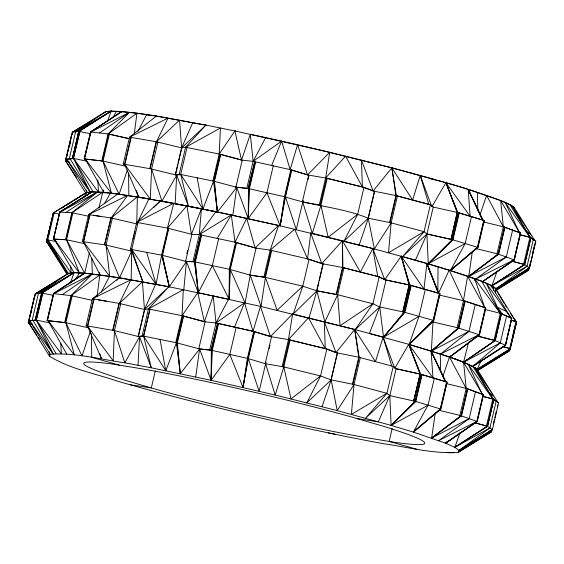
<?xml version="1.0" encoding="UTF-8"?>
<svg xmlns="http://www.w3.org/2000/svg" width="564" height="564" viewBox="0 0 564 564"><rect width="100%" height="100%" fill="white"/><g stroke="black" fill="none" stroke-linecap="round" stroke-linejoin="round"><path stroke-width="0.85" d="M236.133 327.465L229.816 354.403L211.126 380.298L151.279 367.806L143.63 336.123L149.946 309.192L143.559 336.137L142.128 335.848L138.145 336.546L144.462 309.615L148.445 308.91L183.293 289.677L182.059 315.72L204.401 321.741L216.005 322.982L253.017 331.301L270.389 336.574L292.624 313.922L354.721 329.475L359.197 357.336L360.333 357.569L354.016 384.507L337.223 410.592L275.197 395.04L211.126 380.298L211.303 350.237L217.619 323.306L254.653 331.639L271.503 336.757L265.186 363.695L283.798 366.91L320.549 375.927L331.16 379.91L337.223 410.592L391.134 425.397L413.341 432.087L445.567 443.191L454.788 447.33L459.068 450.382L492.351 429.712L498.618 402.71L493.697 399.234L482.728 396.309M30.576 321.339L28.891 320.838L35.208 293.9L68.427 273.392L74.088 272.673L84.628 273.18L119.215 277.784L168.819 286.745L229.139 299.329L229.315 269.268L235.632 242.337L256.084 248.104L249.767 275.035L264.791 277.291L271.108 250.36L271.714 250.444L265.397 277.382L261.033 306.506L197.774 292.61L182.059 315.72L175.742 342.651M495.375 292.913L495.396 288.514L490.983 285.433L481.642 281.267L449.191 270.121L401.223 256.141L384.704 279.723L410.43 285.208L440.131 293.604L433.815 320.535L409.147 344.428L354.721 329.475L335.968 352.648L325.266 348.651L288.479 339.634L270.389 336.574L260.448 306.365L355.235 329.623L379.727 306.943L386.044 280.012L379.219 276.825L342.919 267.59L342.433 240.75L310.75 232.981L307.549 258.918L321.762 263.614L342.468 267.477L377.774 276.515L372.839 248.534L342.433 240.75L321.762 263.614L310.75 232.981M437.847 291.221L438.045 266.737M131.165 279.822L131.722 249.499L156.052 284.334L161.642 255.154L167.959 228.223L168.784 228.385L162.467 255.316L169.292 286.836L119.526 277.819L99.997 274.901L84.713 273.159L74.046 272.616L68.258 273.307L47.778 239.904L46.897 242.104L67.038 274.464M48.06 242.562L46.382 242.09L53.333 212.966L86.553 192.458C103.529 190.392 120.541 194.925 137.341 196.843L136.756 224.007L136.735 222.35L160.543 200.826L215.899 211.669L280.153 225.826L285.469 196.921L291.785 169.99L253.137 161.332L241.533 160.091L219.192 154.071L220.425 128.028L185.577 147.26L181.594 147.965L178.041 163.116M116.818 280.266L119.215 277.784L92.411 298.8L86.095 325.731L114.45 330.61L139.548 336.8L143.63 336.123L176.433 342.771L199.6 348.975L211.126 380.298L211.775 350.343L218.092 323.412M218.649 238.699L212.332 265.63L229.139 299.329L229.788 269.373L236.104 242.442M211.126 380.298L212.233 350.441L218.55 323.51M229.139 299.329L230.246 269.472L236.563 242.541M98.242 299.794L120.767 303.672L114.45 330.61L113.16 360.798L87.413 325.95L93.73 299.019L106.561 301.225M130.862 137.369L124.545 164.3L150.158 168.707L156.475 141.768L167.952 118.123L129.544 137.151L157.899 142.022L151.582 168.953L150.285 199.148L124.545 164.3L123.227 164.082L129.544 137.151L156.348 116.135L205.952 125.095L235.681 131.151M395.16 367.643L408.766 344.329C430.966 351.619 454.415 356.716 475.071 367.911L497.934 402.59L477.278 369.455C463.573 360.1 446.737 356.779 431.354 351.118L433.081 320.239M138.039 222.597L131.722 249.528M138.039 365.303L139.548 336.8L124.799 362.8C100.131 359.409 75.28 352.38 50.245 354.277L49.484 356.173C69.999 369.039 94.745 373.333 117.425 381.158C155.826 392.184 194.524 402.139 233.355 411.516C283.234 423.402 333.317 434.491 383.753 443.755C408.421 447.146 433.272 454.175 458.306 452.279L491.512 431.798L492.301 428.436M88.047 122.924L72.34 132.251L66.023 159.189L73.292 158.498L79.834 131.532L73.517 158.47L98.496 192.211L119.117 194.227L161.931 201.151L176.68 175.15L175.171 203.653L217.422 212.043L236.732 187.326L248.435 188.587L285.469 196.921C312.519 206.043 341.749 207.284 368.292 218.261L374.355 248.943L278.574 225.424L255.154 247.97L235.054 242.245L231.296 214.969L202.913 209.096L180.762 174.473L176.68 175.15L150.158 168.707M337.328 352.923L331.012 379.854L354.016 384.507L351.386 414.392L386.904 393.327L393.221 366.396L358.774 357.223L335.968 352.648L324.307 321.691L325.266 348.651L308.466 317.807L288.479 339.634L282.162 366.565L283.065 366.783L289.381 339.852L326.873 348.996L337.476 352.972L331.16 379.91L322.037 406.7M397.465 195.919L391.148 222.858L388.511 252.742L424.029 231.677L430.346 204.746L396.33 195.687L391.853 167.825L329.757 152.273L234.906 130.961L219.192 154.071L212.875 181.002M183.793 289.776L186.451 261.499L162.467 255.316L130.418 249.281L136.735 222.35L173.74 203.315L167.388 228.138L191.887 234.335L185.57 261.266M386.044 280.012L409.055 284.898L438.848 293.315L426.885 263.388L423.973 289.106L401.223 256.141L409.055 284.898L402.738 311.836L403.542 312.054M97.093 296.241L99.8 274.894L71.008 295.621L64.691 322.552L47.08 320.556L53.397 293.625L84.628 273.18L53.397 293.625M134.331 133.738L136.925 113.244L121.761 111.531L111.221 111.023L105.56 111.742L72.34 132.251M195.708 376.992L199.6 348.975L211.303 350.237L247.384 358.351L265.63 363.829L275.197 395.04L283.798 366.91L290.115 339.979M291.313 169.884L284.996 196.815L280.153 225.826L232.84 215.342L236.732 187.326L213.559 181.122L179.26 174.198L175.277 174.896L177.646 164.794M446.237 383.569L467.366 388.723L483.538 394.673L477.222 421.604L469.17 418.636L431.643 438.066L435.267 412.954M519.86 234.659L530.83 237.585L535.8 241.131L529.483 268.062L496.2 288.733L491.921 285.68L482.699 281.542L468.776 276.416L472.272 252.171M288.479 339.634L292.624 313.922M291.785 169.99L308.635 175.108L302.318 202.046L319.294 204.915L325.611 177.984L329.757 152.273L307.521 174.925L290.15 169.651L281.64 141.134L253.137 161.332L246.821 188.27L235.216 187.029M254.653 331.639L248.336 358.57L243.021 387.475L229.816 354.403M89.45 252.75L84.713 273.159L66.538 239.77L72.855 212.839L72.326 212.811L66.009 239.742L53.34 239.066L59.657 212.134L92.207 191.739L59.657 212.134M66.615 162.206L65.332 161.311L71.649 134.373L72.284 134.422M46.389 242.062L53.333 212.966L59.234 214.031M46.706 240.969L53.425 212.924L86.553 192.458L84.269 197.203M66.115 159.147L72.439 132.216L78.911 131.419L90.79 133.774M48.673 234.532L49.068 232.847M66.559 158.829L65.967 161.353L85.7 193.05M69.52 146.203L70.704 141.155M30.118 324.3L28.2 322.961L34.517 296.022L35.151 296.072M66.679 158.914L65.967 161.353L76.415 177.258M47.75 239.982L54.066 213.044M28.891 320.838L35.306 293.865L41.778 293.068L53.658 295.423M49.23 351.781L49.484 356.173L28.834 323.003L29.624 319.633M31.203 312.9L31.796 310.376M29.152 322.248L29.547 320.563M69.273 158.759L75.59 131.828L105.56 111.742L105.249 112.708M28.976 320.824L32.141 320.408L38.458 293.477L68.427 273.392L35.292 293.893L52.41 283.685M53.495 239.073L59.812 212.142L92.207 191.739M72.354 158.357L78.671 131.419L111.221 111.023L107.717 120.759M53.58 239.066L59.897 212.127L97.48 191.986L71.896 212.72L65.579 239.651M72.509 158.364L78.826 131.426L111.221 111.023L75.59 131.828M72.594 158.35L78.911 131.419L111.221 111.023M32.141 320.408L35.222 320.007L41.539 293.068L74.088 272.673L70.296 283.22M35.222 320.007L41.778 293.068L74.088 272.673L38.458 293.477M85.813 159.485L84.212 158.907L90.529 131.976L121.761 111.531L90.529 131.976M84.212 158.907L90.748 131.997L121.761 111.531M84.593 158.942L90.91 132.011L129.346 112.391L108.14 133.964L101.823 160.902L84.431 158.935M47.298 320.585L53.615 293.647L84.628 273.18M47.461 320.592L53.777 293.661L92.214 274.041L71.008 295.621L53.777 293.661M84.572 242.52L82.302 241.54L88.618 214.609L117.918 193.96M99.264 272.419L99.997 274.901L83.387 241.695L89.704 214.764L100.462 216.372M83.676 241.737L89.993 214.806M126.209 166.338L103.022 161.085L85.277 159.062L111.475 193.353L103.022 161.085L109.338 134.154L129.093 138.624M89.077 327.987L65.889 322.735L48.144 320.712L74.342 355.003L65.889 322.735L72.206 295.804L71.452 295.719L65.135 322.65L64.691 322.552M82.302 241.54L104.559 244.846L110.875 217.916M104.559 244.846L111.164 217.958L127.633 195.398L88.618 214.609L89.704 214.764M124.891 164.357L131.208 137.426M83.387 241.695L109.761 276.36L106.06 245.079L112.377 218.148L93.483 215.328M87.758 326.006L94.075 299.075M130.439 250.846L131.031 248.322M133.203 239.066L133.992 235.696M134.387 234.011L134.979 231.487M149.812 168.643L156.129 141.712M112.687 330.292L119.004 303.361M113.026 330.356L119.342 303.425L130.82 279.772L92.411 298.8L93.73 299.019M175.496 174.854L181.812 147.923L156.475 141.768L179.549 120.118L181.594 147.965L205.952 125.095L185.577 147.26L179.26 174.198M138.363 336.511L144.68 309.573L119.342 303.425L142.417 281.767L144.462 309.615L168.819 286.745L148.445 308.91L142.128 335.848M180.691 174.487L187.008 147.556M168.389 228.307L162.072 255.238L169.292 286.836L186.451 261.499L195.327 261.985L230.246 269.472L250.275 275.183L265.397 277.382L302.755 286.167L316.876 290.841L337.646 294.725L372.903 303.763L379.727 306.943L404.113 312.139L433.815 320.535L409.147 344.428L431.354 351.118L468.952 331.385L479.541 334.854L485.858 307.916L464.616 300.979L439.842 295.183M155.333 370.851L151.328 387.933L130.213 384.775M186.867 253.68L187.657 250.31M185.091 261.252L192.98 261.527L199.296 234.596L201.418 208.736L137.341 196.843L111.164 217.958L136.756 223.915M197.16 177.794L202.913 209.096L213.559 181.122L219.882 154.183L242.231 160.169L235.914 187.1M220.334 154.282L214.017 181.213L217.422 212.043L213.559 181.122M143.63 336.123L165.788 370.745L176.433 342.771L182.75 315.833L205.099 321.818L198.782 348.749L210.95 350.202L217.619 323.306M220.764 154.374L214.447 181.305L217.422 212.043M183.201 315.932L176.885 342.87L180.29 373.692L199.6 348.975M183.631 316.023L177.315 342.954L180.29 373.692L176.433 342.771M209.688 349.92L216.005 322.982L228.568 299.202M235.054 242.245L246.694 218.261L248.259 218.649L266.941 192.754L273.265 165.816M263.874 277.079L270.191 250.141L278.574 225.424M290.834 169.771L284.517 196.702L280.153 225.826L266.941 192.754M253.701 331.421L247.384 358.351L243.021 387.475L247.864 358.464L254.181 331.533M285.469 196.921L296.241 229.611L303.157 200.495M308.092 179.451L308.882 176.088M266.025 362.144L259.109 391.261L248.336 358.57M269.183 348.679L269.973 345.309M302.762 202.18L312.329 233.39L320.923 205.261L327.247 178.33L363.999 187.347L374.609 191.323L368.292 218.261L359.169 245.051M318.85 282.423L316.876 290.841L293.209 314.07L302.755 286.167L309.072 259.228L270.191 250.141L255.154 247.97L246.694 218.261M322.996 263.839L316.679 290.777L336.602 294.528L342.919 267.59M319.245 280.738L323.193 263.91L309.072 259.228M336.151 294.408L342.468 267.477L342.433 240.75L360.347 272.052L372.839 248.534L428.266 263.748L468.776 276.416L506.303 256.987L514.354 259.955L520.671 233.024L504.498 227.073L483.369 221.92M309.037 317.955L316.876 290.841L324.871 321.84L337.646 294.725L343.962 267.794M368.292 218.261L343.991 241.159L357.682 214.278L363.999 187.347M331.16 379.91L306.858 402.809L320.549 375.927L326.873 348.996M374.461 191.274L368.144 218.205L391.148 222.858L424.029 231.677L426.92 233.989L452.229 239.651L478.018 247.42L484.335 220.489L458.87 212.818L452.554 239.749L428.266 263.748L426.92 233.989L433.237 207.058L430.346 204.746M396.33 195.687L390.013 222.625L389.59 222.512L395.907 195.574L391.853 167.825L445.898 182.68L468.205 189.384L500.649 200.558L509.997 204.725L514.403 207.806L534.601 240.201L512.204 206.262L530.005 237.409M359.197 357.336L352.881 384.274L352.458 384.162L358.774 357.223L354.721 329.475L375.469 361.7L383.104 337.082L394.722 368.398M355.235 329.623L372.903 303.763L379.219 276.825M402.922 311.885L409.238 284.954M403.119 311.941L409.436 285.003L401.223 256.141L409.859 285.116M410.43 285.208L404.113 312.139L383.562 337.194L369.392 333.423L379.727 306.943L383.562 337.194L418.989 316.341L425.305 289.41M410.811 285.313L404.494 312.244L383.562 337.194L404.91 312.357L411.226 285.426M392.149 428.598L389.146 441.408L364.753 437.452A175.15 10.695 13.2 0 1 157.37 389.703L124.355 380.073A175.15 10.695 13.2 0 1 113.935 364.281L143.799 369.131A175.15 10.695 13.2 0 1 351.175 416.881L384.197 426.511A175.15 10.695 13.2 0 1 394.617 442.303L389.146 441.408L416.81 449.226M457.15 212.395L470.122 216.294L468.205 189.384L482.721 220.08L470.122 216.294L445.898 182.68L457.482 212.494L451.165 239.425L457.15 212.395L445.898 182.68L431.855 206.748M450.996 239.376L457.312 212.445M413.863 401.025L420.18 374.094M439.426 293.4L433.11 320.331L409.147 344.428L418.989 316.341M439.751 293.499L433.434 320.43L409.147 344.428M420.73 374.249L408.766 344.329L420.349 374.144L413.701 400.976L420.018 374.045L408.766 344.329L432.997 377.943L431.072 351.034L445.92 381.828L420.018 374.045L396.104 368.708L421.414 374.369L415.097 401.3L391.134 425.397L389.787 395.639L396.104 368.708L393.221 366.396M459.251 212.924L452.934 239.862L428.266 263.748L465.152 243.542L471.469 216.604M421.745 374.468L415.428 401.399L391.134 425.397L428.02 405.192L440.886 409.069L447.203 382.138L421.414 374.369M422.119 374.574L415.802 401.512L391.134 425.397M440.886 409.069L413.341 432.087L428.02 405.192L434.336 378.254M464.616 300.979L458.299 327.91L431.354 351.118L458.899 328.1L465.215 301.162M483.736 220.298L477.419 247.229L450.474 270.438L465.152 243.542M464.884 301.063L458.567 328.001L431.354 351.118M484.004 220.39L477.687 247.321L450.474 270.438L454.112 266.772M446.603 381.948L440.287 408.879L413.341 432.087L440.554 408.971L446.871 382.039M485.378 307.754L479.062 334.685L440.505 354.107L468.952 331.385L475.269 304.454M485.583 307.831L479.266 334.762L449.649 357.097L463.58 362.222L482.509 394.419L466.202 388.441L449.473 357.061L443.114 375.765M504.498 227.073L498.181 254.011L468.776 276.416L498.661 254.174L504.977 227.243M504.702 227.151L498.386 254.082L468.776 276.416M467.366 388.723L461.049 415.661L431.643 438.066L461.528 415.823L467.845 388.892M467.57 388.8L461.253 415.731L431.643 438.066M495.636 289.79L496.031 288.105M520.325 232.883L514.008 259.821L475.734 278.983L506.303 256.987L512.62 230.056M483.193 394.532L476.876 421.47L438.602 440.632L469.17 418.636L475.487 391.705M474.698 280.414L474.62 278.694L500.289 313.337L511.132 318.181L486.316 283.347L500.289 313.337L493.965 340.275L477.165 335.996M485.16 309.488L501.206 313.563L494.889 340.494L463.58 362.222L466.202 388.441L459.886 415.379L469.17 418.636M501.206 313.563L495.03 340.557L463.58 362.222L468.444 342.757M501.551 313.704L495.234 340.635L463.58 362.222L500.275 342.905L506.592 315.974L501.347 313.626M520.466 232.946L514.149 259.877L482.699 281.542L514.354 259.955M483.334 394.596L477.017 421.534L445.567 443.191L446.688 441.831M506.592 315.974L511.71 318.265L505.393 345.196L472.801 366.36L477.081 369.413L510.364 348.742L516.68 321.811L511.668 320.345M511.71 318.265L505.457 345.238L472.801 366.36L473.823 364.936M505.591 345.302L500.275 342.905L472.801 366.36L505.591 345.302L511.774 318.308M530.83 237.585L524.576 264.565L491.921 285.68L496.969 271.651M531.027 237.691L524.71 264.622L491.921 285.68L527.037 266.3L533.354 239.369M493.697 399.234L487.381 426.165L454.788 447.33L460.139 432.475M493.761 399.277L487.444 426.215L454.788 447.33L489.904 427.949L496.221 401.018M493.895 399.34L487.578 426.271L454.788 447.33M509.736 348.58L515.997 321.579L495.396 288.514L504.237 303.432M527.967 270.008L528.447 268.309M514.164 330.666L514.756 328.142M515.151 326.457L515.559 324.751M510.314 347.466L509.525 350.829L477.059 370.851M512.486 338.203L514.262 330.631M515.249 326.422L515.644 324.737M477.793 370.4L509.525 350.829L516.222 322.848L515.757 323.905M530.618 261.738L528.644 270.149L496.179 290.171L528.546 270.191L529.533 265.982M516.631 321.734L509.715 350.307M532.79 252.475L534.566 244.903M491.314 429.958L490.92 431.643L489.27 431.157M529.483 268.062L527.037 266.3L496.2 288.733L529.434 267.992L535.751 241.061M493.288 424.227L494.473 419.179M494.868 417.494L496.249 411.6M497.236 407.391L497.73 404.91M98.954 208.046L102.754 192.239L71.896 212.72L59.897 212.127M515.989 321.607L514.615 319.541L516.053 321.649L511.019 320.183M509.673 348.538L503.046 346.648M290.15 169.651L297.58 144.715L307.521 174.925L325.611 177.984L362.398 187.001L373.1 190.999L395.907 195.574L428.866 204.408L420.236 175.432L412.601 200.051L391.853 167.825L373.1 190.999L361.439 160.042L362.398 187.001L345.598 156.157L325.611 177.984M260.448 306.365L253.017 331.301L244.508 302.783L216.005 322.982L213.171 295.903L204.401 321.741L197.774 292.61M479.964 214.933L486.605 195.412L503.335 226.791L497.011 253.722L506.303 256.987M127.337 170.166L119.117 194.227L103.022 161.085M90.487 330.983L81.984 355.877L65.889 322.735M47.101 239.883L56.146 241.505M529.42 268.02L496.2 288.733M489.051 431.065L491.512 431.798L458.306 452.279L459.068 450.382L492.287 429.669L487.444 426.215L474.719 422.788M235.632 242.337L199.296 234.596L191.407 234.321L201.418 208.736L202.159 208.948M271.644 165.492L281.64 141.134M234.511 327.141L244.508 302.783M415.464 260.159L426.92 233.989L450.833 239.326M181.594 147.965L192.747 122.607M144.462 309.615L155.615 284.256M106.06 245.079L131.645 251.135L119.526 277.819L106.06 245.079L104.848 244.896M438.559 293.132L449.191 270.121L463.439 300.704L457.122 327.635L468.952 331.385M492.873 399.058L475.071 367.911L477.081 369.413L481.141 360.826M137.898 221.645L148.938 198.831L137.341 196.843M186.451 261.499L198.302 292.716L212.332 265.63M137.933 131.377L146.64 114.689M101.196 292.265L109.508 276.339M265.7 137.553L253.137 161.332L250.303 134.253L241.533 160.091L234.906 130.961M104.488 203.674L110.332 193.099M113.019 117.312L116.487 111.277M75.456 279.716L79.355 272.927L66.538 239.77L54.158 239.15L74.046 272.616M495.876 289.889L497.173 287.675M458.306 452.279L459.604 450.058M87.603 195.116L89.38 192.098M217.175 238.424L231.296 214.969L199.296 234.596L215.899 211.669M374.355 248.943L391.148 222.858M424.029 231.677L402.675 256.542L426.92 233.989M357.223 418.65L378.338 421.809L389.787 395.639L386.904 393.327L365.542 418.192L389.787 395.639L415.097 401.3L428.02 405.192M167.388 228.138L186.938 205.811L188.08 206.064M479.541 334.854L449.649 357.097L450.812 355.828M499.415 311.476L500.035 310.849L500.635 313.478L499.415 311.476L500.423 313.401M414.554 430.868L416.373 429.035M428.266 263.748L452.229 239.651L458.546 212.72L433.237 207.058M153.655 207.538L160.543 200.826M302.755 286.167L277.121 310.285L265.397 277.382M270.191 250.141L294.662 229.203L307.549 258.918M450.474 270.438L478.018 247.42M357.682 214.278L328.156 237.275L320.923 205.261M320.549 375.927L291.024 398.924L283.798 366.91M449.649 357.097L479.062 334.685M489.904 427.949L459.068 450.382L492.301 429.641M90.91 132.011L108.14 133.964L136.925 113.244L156.348 116.135M482.699 281.542L514.008 259.821M476.876 421.47L445.567 443.191L477.222 421.604M99.525 132.991L129.346 112.391M62.392 294.641L92.214 274.041M372.903 303.763L340.05 325.731L337.646 294.725M491.921 285.68L524.513 264.516L527.037 266.3M65.896 212.424L97.48 191.986M62.498 207.933L63.958 206.995M66.869 205.12L68.329 204.182M69.788 203.244L72.707 201.369M74.159 200.431L86.553 192.458M41.694 293.076L74.088 272.673M477.081 369.413L510.364 348.742L502.869 346.578M477.44 369.899L509.905 349.779M89.542 122.035L91.784 120.703M93.279 119.815L95.527 118.482M53.904 282.797L56.153 281.464M528.546 270.191L526.184 269.416M453.971 452.793L447.189 452.695M35.377 320.014L36.159 320.148L42.709 293.181L36.385 320.119L53.143 353.938L29.673 320.916L36.385 320.119L49.872 322.869M95.45 192.056L93.166 191.943L73.517 158.47L90.275 192.282L87.378 192.627L66.806 159.267L73.517 158.47L87.004 161.219M109.338 134.154L108.584 134.07L102.267 161.001L101.823 160.902M518.986 232.819L520.671 233.024M430.247 178.753C454.274 184.259 477.793 192.211 500.959 200.65A210.64 12.859 13.2 0 1 514.46 207.841M327.247 178.33L326.514 178.203L320.197 205.134L319.294 204.915M232.84 215.342L231.184 214.99M65.332 161.311L69.344 161.946M28.2 322.961L32.211 323.595M173.74 203.315L161.931 201.151L151.582 168.953M206.671 125.264C174.17 119.871 141.606 111.355 108.535 111.397A158.033 9.644 13.2 0 0 105.637 111.735M136.735 222.35L167.959 228.223M328.262 432.877L335.517 434.336M185.577 147.26L219.882 154.183M148.445 308.91L182.75 315.833M192.98 261.527L194.199 261.788L200.756 234.864L194.439 261.795L198.302 292.716L195.327 261.985L201.644 235.047L201.214 234.962L194.897 261.893L198.302 292.716M71.896 212.72L88.682 216.252M66.538 239.77L84.868 243.726M246.821 188.27L248.082 188.552L254.752 161.656L248.435 188.587L248.259 218.649L236.732 187.326M108.14 133.964L129.41 138.779M71.008 295.621L91.96 300.274M432.687 321.917L457.721 327.776M475.389 248.449L497.61 253.87M439.088 410.303L460.478 415.52M477.271 336.01L494.889 340.494L500.275 342.905M519.789 234.659L529.941 237.359L523.625 264.29L511.781 261.139M482.664 396.309L492.809 399.009L486.492 425.94L474.655 422.788M511.851 261.139L524.513 264.516M354.016 384.507L386.904 393.327M433.723 179.267L392.614 168.051L314.5 148.72A158.033 9.644 13.2 0 0 251.1 134.458M147.141 114.795L148.833 115.275M119.406 365.162L91.749 357.329L91.417 333.74M526.402 269.5L528.052 269.994M66.023 159.189L67.708 159.69M53.34 239.066L54.955 239.587M484.807 307.669L463.439 300.704L467.591 276.12L484.807 307.669L474.62 278.694M47.08 320.556L48.68 321.135M519.437 232.692L505.323 202.638L529.941 237.359L509.997 204.725M482.305 394.342L468.19 364.288L492.809 399.009L472.865 366.374M506.183 311.229L497.497 307.359L502.573 314.345M378.543 276.868L383.936 279.363M123.227 164.082L125.786 165.71M86.095 325.731L88.019 326.958M530.498 234.018L526.402 231.155L530.583 237.416M493.366 395.667L489.27 392.805L493.923 399.756L495.925 401.173M531.718 238.579L534.397 240.468M54.158 239.15L79.376 272.891M66.806 159.267L90.275 192.282L70.162 158.865M510.674 313.753L516.053 321.649M28.834 323.003L36.907 335.291M38.331 337.462L39.755 339.627M46.897 242.104L67.877 274.252L47.778 239.904L71.156 272.962L70.669 265.94M528.835 235.428L530.146 237.465M491.709 397.077L493.014 399.115M47.341 241.004L67.877 274.252M29.673 320.916L50.245 354.277M511.132 318.181L490.983 285.433L491.23 287.168M33.029 320.514L53.143 353.938M505.118 304.92L506.444 307.154M56.033 353.593L36.385 320.119L61.363 353.861L60.764 343.321M481.642 281.267L500.289 313.337M85.277 159.062L103.832 192.479L103.233 189.969M48.144 320.712L66.7 354.129M469.241 192.669L468.205 189.384L483.045 220.179M432.109 354.319L431.072 351.034L445.588 381.729M468.205 189.384L482.446 219.995M431.072 351.034L445.313 381.645M230.246 269.472L245.086 302.917L250.275 275.183L261.033 306.506M124.545 164.3L138.645 197.139L136.446 190.59M87.413 325.95L101.513 358.789L99.863 353.875M445.898 182.68L457.862 212.6M430.339 273.279L426.885 263.388L438.468 293.202M426.885 263.388L438.136 293.104M372.839 248.534L384.704 279.723M176.68 175.15L188.411 206.156L180.762 174.473M139.548 336.8L151.279 367.806L124.799 362.8L114.45 330.61M420.236 175.432L431.552 205.923M131.645 251.135L142.812 281.831L131.722 249.499M383.104 337.082L391.733 366.057M146.682 252.327L156.052 284.334M161.642 255.154L169.292 286.836M160.028 339.443L165.788 370.745M186.938 205.811L191.407 234.321M493.19 286.977L493.444 290.467M86.362 190.131L86.518 192.768M97.791 179.916L98.496 192.211M91.742 258.249L92.355 274.034M477.405 192.38L477.807 210.358M440.272 354.03L440.653 371.147M130.418 249.281L130.439 250.938M128.557 172.965L128.881 195.68M248.907 188.693L248.259 218.649L249.366 188.792L255.682 161.861L255.224 161.762L248.907 188.693M519.641 232.77L503.335 226.791L500.649 200.558L519.641 232.77"/></g></svg>
